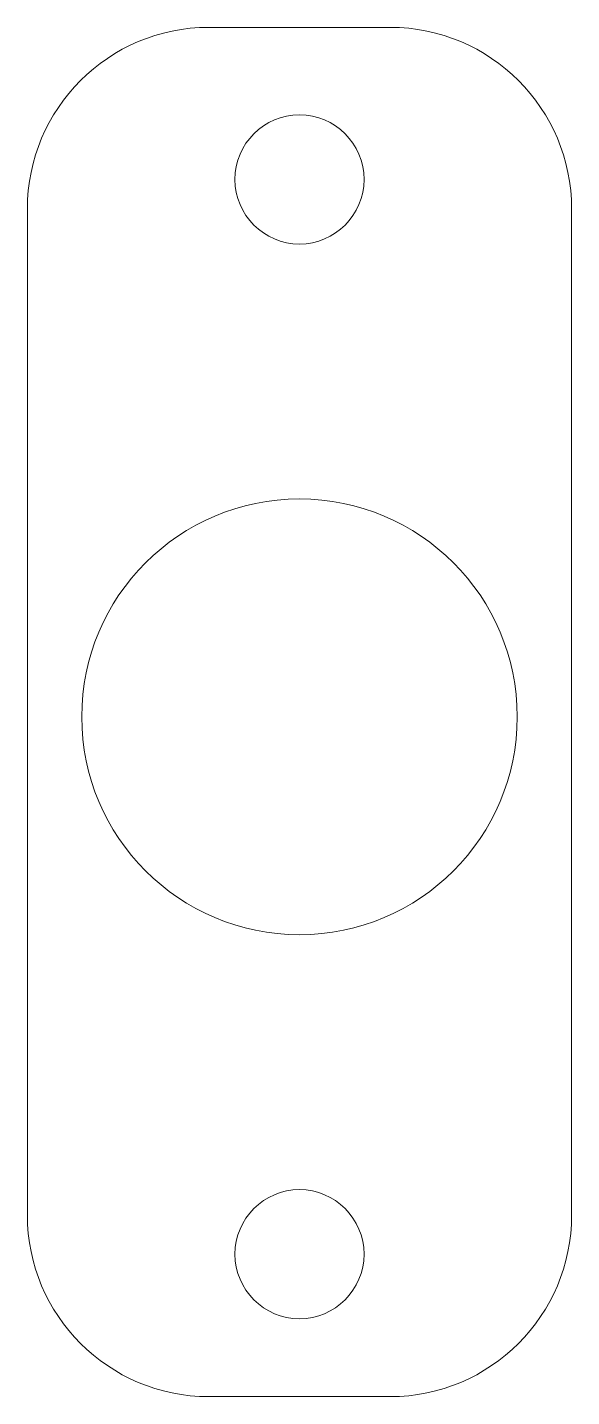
# Model space of a CAD drawing. Header units: millimetres. Extents: x 0 to 149, y 0 to 133.
# Drawn here: x 134.26 to 149.26, y 95.09 to 132.79 of the extents above; entities outside this region: 2.
import ezdxf

# ---------------------------------------------------------------- set-up
doc = ezdxf.new("R2010")
doc.units = ezdxf.units.MM
doc.layers.add('SLD-0', color=179, linetype='Continuous')
doc.styles.add('SLDTEXTSTYLE0', font='TXT', dxfattribs={"width": 0.7})

msp = doc.modelspace()

# ---------------------------------------------------------------- linework, layer by layer
at = {"layer": 'SLD-0', "color": 179, "linetype": 'Continuous', "lineweight": 15}
for p, q in [((139.258, 132.794), (144.258, 132.794)), ((134.258, 100.092), (134.258, 127.794)), ((149.258, 127.794), (149.258, 100.092)), ((144.258, 95.092), (139.258, 95.092))]:
    msp.add_line(p, q, dxfattribs=at)
for centre, radius in [((141.758, 128.607), 1.778), ((141.758, 113.81), 6), ((141.758, 99.014), 1.778)]:
    msp.add_circle(centre, radius, dxfattribs=at)
for centre, start, end in [((139.258, 127.794), 90, 180), ((144.258, 127.794), 0, 90), ((139.258, 100.092), 180, 270), ((144.258, 100.092), 270, 0)]:
    msp.add_arc(centre, 5, start, end, dxfattribs=at)

# ---------------------------------------------------------------- texts
at = {"color": 7, "linetype": 'Continuous', "char_height": 3.73507, "attachment_point": 1, "style": 'SLDTEXTSTYLE0'}
for s, insert in [('SOLIDWORKS Educational Product.', (0, 10.417)), ('For Instructional Use Only.', (0, 4.815))]:
    msp.add_mtext(s, dxfattribs=dict(at, insert=insert))

doc.saveas('drawing.dxf')
